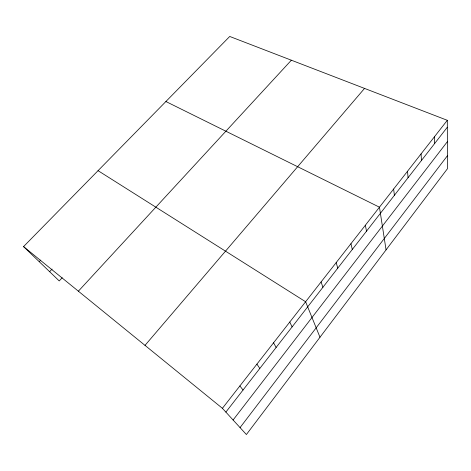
<?xml version="1.0" encoding="UTF-8"?>
<svg xmlns="http://www.w3.org/2000/svg" width="471" height="471" viewBox="0 0 471 471"><rect width="100%" height="100%" fill="white"/><g stroke="black" fill="none" stroke-linecap="round" stroke-linejoin="round"><path stroke-width="0.71" d="M240.051 427.609L447.409 155.754M233.092 419.997L447.368 141.665M225.874 412.107L447.326 127.211M447.303 120.305L447.45 168.712L246.392 434.539L222.406 408.316L447.303 120.305L229.736 36.461L23.55 246.598L59.228 280.934L62.201 277.766M145.009 345.373L364.542 88.413M78.38 291.19L291.361 60.211M49.626 271.696L52.093 269.1M39.228 261.688L40.759 260.098M165.898 101.524L379.455 207.199L386.061 249.877M98.05 170.667L305.614 301.752L319.98 337.248M23.55 246.598L222.406 408.316M239.88 385.932L243.048 390.017M256.925 364.107L259.798 368.469M273.551 342.811L276.141 347.439M289.777 322.034L292.102 326.909M321.081 281.946L322.906 287.281M336.182 262.606L337.772 268.152M350.942 243.713L352.308 249.453M365.361 225.244L366.509 231.179M393.644 189.024L394.392 195.312M407.515 171.256L408.069 177.714M421.08 153.893L421.445 160.505M434.339 136.914L434.527 143.673"/></g></svg>
